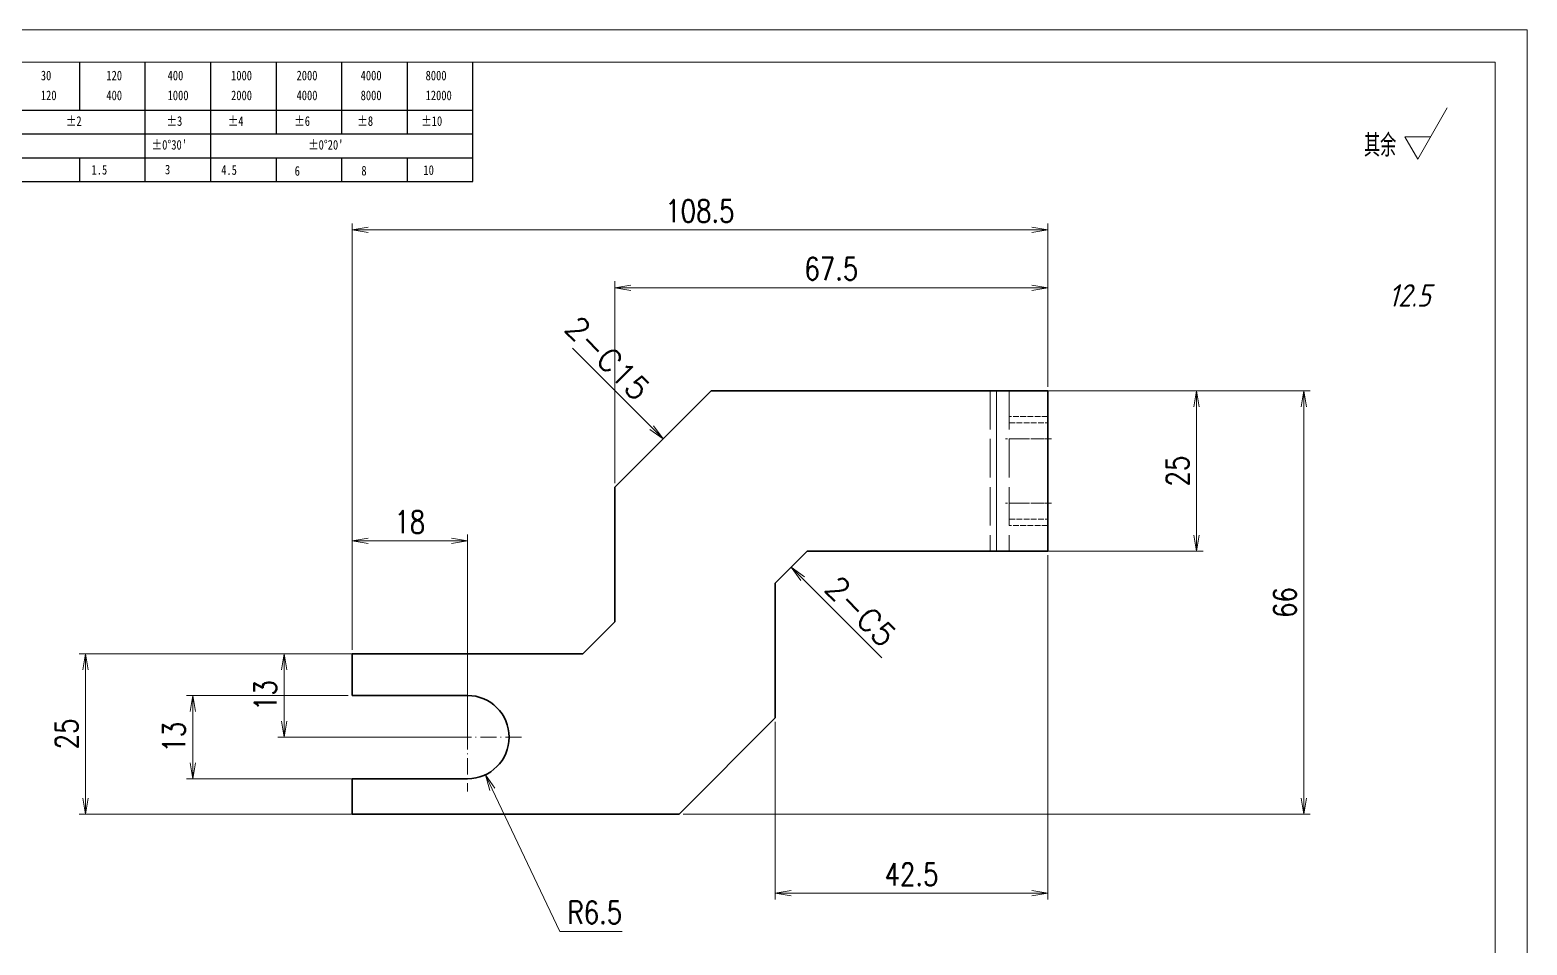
# Model space of a CAD drawing. Header units: millimetres. Extents: x -49572 to 104182, y -50696 to 51993.
# Drawn here: x -45342.7 to -45109.2, y 45026.2 to 45168.9 of the extents above; entities that cross this region are included whole.
import ezdxf
from ezdxf.enums import TextEntityAlignment as Align

# ---------------------------------------------------------------- set-up
doc = ezdxf.new("R2010")
doc.units = ezdxf.units.MM
doc.header["$LTSCALE"] = 0.5
for name, pattern in [('DASHDOT', [18.5, 12, -3, 0.5, -3]), ('DASHED', [15, 12, -3]), ('DOT2', [0.125, 0, -0.125])]:
    doc.linetypes.add(name, pattern=pattern)
for name, color, linetype, lineweight in [('DIM', 3, 'Continuous', 13), ('图框', 7, 'Continuous', 18), ('标注线', 3, 'Continuous', 18)]:
    doc.layers.add(name, color=color, linetype=linetype, lineweight=lineweight)
doc.layers.add('图\\M+19E79\\M+195B6\\M+18E9A', color=7, linetype='Continuous')
doc.layers.add('打印', color=7, linetype='Continuous', lineweight=15, plot=False)
doc.layers.add('打印-禁用', color=7, linetype='Continuous', lineweight=15, plot=False)
doc.styles.add('DIM', font='romans.shx', dxfattribs={"width": 0.8, "bigfont": 'bigfont.shx'})
doc.styles.add('国标', font='simfang.ttf', dxfattribs={"width": 0.8})
doc.styles.add('机械长仿宋', font='gbenor.shx', dxfattribs={"height": 1, "bigfont": 'gbcbig.shx'})
doc.dimstyles.new('DEH 1-1$0', dxfattribs={"dimtxt": 3.5, "dimasz": 2.5, "dimexe": 1, "dimexo": 0.625, "dimgap": 1.2, "dimtad": 1, "dimzin": 9, "dimdsep": 46, "dimtxsty": 'DIM', "dimblk": 'OPEN', "dimcen": 0, "dimclrd": 8, "dimclre": 8, "dimclrt": 2, "dimazin": 2, "dimtfac": 0.5, "dimtmove": 0, "dimatfit": 3, "dimldrblk": 'OPEN', "dimfxl": 0, "dimtolj": 2, "dimlwd": 18, "dimlwe": 18, "dimarcsym": 0})
doc.dimstyles.new('DEH 1-1$4', dxfattribs={"dimtxt": 3.5, "dimasz": 2.5, "dimexe": 1, "dimexo": 0.625, "dimgap": 1.2, "dimtad": 1, "dimtoh": 1, "dimdsep": 46, "dimtxsty": 'DIM', "dimblk": 'OPEN', "dimcen": 0, "dimclrd": 8, "dimclre": 8, "dimclrt": 2, "dimazin": 2, "dimtfac": 0.5, "dimtofl": 0, "dimtmove": 0, "dimatfit": 3, "dimldrblk": 'OPEN', "dimfxl": 0, "dimtolj": 2, "dimlwd": 18, "dimlwe": 18, "dimarcsym": 0})
doc.dimstyles.new('LAM1-1', dxfattribs={"dimtxt": 3.5, "dimasz": 2.5, "dimexe": 1, "dimexo": 0.625, "dimgap": 1.2, "dimtad": 3, "dimdsep": 46, "dimtxsty": 'DIM', "dimblk": 'OPEN', "dimcen": 0, "dimclrd": 3, "dimclre": 3, "dimclrt": 2, "dimazin": 2, "dimtfac": 0.5, "dimtmove": 0, "dimatfit": 3, "dimldrblk": 'OPEN', "dimfxl": 0, "dimlwd": 13, "dimlwe": 13, "dimarcsym": 0})

# ---------------------------------------------------------------- blocks, each defined once
blk = doc.blocks.new('GZDEH零件A3图框V01版')
at = {"layer": '图\\M+19E79\\M+195B6\\M+18E9A', "color": 9}
for p, q in [((3051.75, -1561.98), (3051.75, -1554.46)), ((3061.98, -1561.98), (3061.98, -1554.46)), ((3072.2, -1561.98), (3072.2, -1554.46)), ((3082.42, -1561.98), (3082.42, -1554.46)), ((3092.64, -1561.98), (3092.64, -1554.46)), ((3102.86, -1561.98), (3102.86, -1554.46)), ((3113.09, -1573.08), (3113.09, -1554.46)), ((2996.09, -1561.98), (3113.09, -1561.98)), ((3061.98, -1573.08), (3061.98, -1561.98)), ((3072.2, -1573.08), (3072.2, -1561.98)), ((3082.42, -1565.68), (3082.42, -1561.98)), ((3092.64, -1565.68), (3092.64, -1561.98)), ((3102.86, -1565.68), (3102.86, -1561.98)), ((2996.09, -1565.68), (3113.09, -1565.68)), ((2996.09, -1569.38), (3113.09, -1569.38)), ((3051.75, -1573.08), (3051.75, -1569.38)), ((3082.42, -1573.08), (3082.42, -1569.48)), ((3092.64, -1573.08), (3092.64, -1569.38)), ((3102.86, -1573.08), (3102.86, -1569.38)), ((2990.09, -1573.08), (3113.09, -1573.08))]:
    blk.add_line(p, q, dxfattribs=at)
at = {"layer": '图框', "linetype": 'Continuous'}
for p, q in [((3272.49, -1554.46), (2882.49, -1554.46)), ((3272.49, -1832.96), (3272.49, -1554.46))]:
    blk.add_line(p, q, dxfattribs=at)
at = {"layer": '打印-禁用', "linetype": 'Continuous'}
for p, q in [((3277.49, -1549.46), (2857.49, -1549.46)), ((3277.49, -1846.46), (3277.49, -1549.46))]:
    blk.add_line(p, q, dxfattribs=at)
at = {"layer": '图\\M+19E79\\M+195B6\\M+18E9A', "color": 9, "style": '国标', "width": 0.8}
for s, p in [('30', (3045.69, -1557.31)), ('120', (3055.91, -1557.31)), ('400', (3065.46, -1557.31)), ('1000', (3075.36, -1557.31)), ('2000', (3085.57, -1557.31)), ('4000', (3095.57, -1557.31)), ('8000', (3105.7, -1557.31)), ('120', (3045.69, -1560.41)), ('400', (3055.91, -1560.41)), ('1000', (3065.46, -1560.41)), ('2000', (3075.36, -1560.41)), ('4000', (3085.57, -1560.41)), ('8000', (3095.57, -1560.41)), ('12000', (3105.7, -1560.41)), ('±2', (3049.61, -1564.42)), ('±3', (3065.3, -1564.42)), ('±4', (3074.85, -1564.42)), ('±6', (3085.22, -1564.42)), ('±8', (3095.06, -1564.42)), ('±10', (3105.02, -1564.42)), ("±0%%D30'", (3062.98, -1568.12)), ("±0%%D20'", (3087.38, -1568.12)), ('1.5', (3053.59, -1572.01)), ('3', (3065.05, -1571.98)), ('4.5', (3073.82, -1572.05)), ('6', (3085.28, -1572.19)), ('8', (3095.68, -1572.15)), ('10', (3105.36, -1572.06))]:
    blk.add_text(s, height=1.5, dxfattribs=at).set_placement(p)
blk = doc.blocks.new('DEH A3')
at = {"layer": '图框'}
blk.add_blockref('GZDEH零件A3图框V01版', (-2857.49, 1846.46), dxfattribs=at)
blk = doc.blocks.new('FINISHER_TR')
at = {"layer": '标注线'}
for p, q in [((0, 0), (4.62, 8)), ((-2.02, 3.5), (0, 0)), ((2.02, 3.5), (-2.02, 3.5))]:
    blk.add_line(p, q, dxfattribs=at)
at = {"layer": '标注线', "color": 2, "style": '机械长仿宋', "oblique": 15}
blk.add_attdef('0.0', text='', height=3.5, dxfattribs=at).set_placement((2.03, -24.04), align=Align.BOTTOM_RIGHT)
blk = doc.blocks.new('其余12.5')
at = {"layer": '标注线'}
blk.add_blockref('FINISHER_TR', (0, 0), dxfattribs=at).add_auto_attribs({'0.0': '12.5'})
at = {"layer": '标注线', "color": 7, "linetype": 'DOT2', "style": '机械长仿宋'}
blk.add_text('其余', height=3.5, dxfattribs=at).set_placement((-8.38, 0.4))
blk = doc.blocks.new('_Open')
at = {"color": 0, "linetype": 'ByBlock', "lineweight": -2}
for p, q in [((-1, 0.167), (0, 0)), ((-1, -0.167), (0, 0)), ((0, 0), (-1, 0))]:
    blk.add_line(p, q, dxfattribs=at)
blk = doc.blocks.new('*D275')
at = {"layer": 'Defpoints', "color": 0, "transparency": 16777216}
for p in [(-45183.91, 45137.7), (-45183.91, 45112.6), (-45292.41, 45071.6)]:
    blk.add_point(p, dxfattribs=at)
at = {"layer": '标注线', "color": 8, "lineweight": 18, "transparency": 16777216}
for p, q in [((-45292.41, 45072.22), (-45292.41, 45138.7)), ((-45183.91, 45113.22), (-45183.91, 45138.7)), ((-45289.91, 45137.7), (-45186.41, 45137.7))]:
    blk.add_line(p, q, dxfattribs=at)
at = {"layer": '标注线', "color": 8, "lineweight": 18, "transparency": 16777216, "xscale": 2.5, "yscale": 2.5, "zscale": 2.5, "rotation": 180}
blk.add_blockref('_Open', (-45292.41, 45137.7), dxfattribs=at)
at = {"layer": '标注线', "color": 8, "lineweight": 18, "transparency": 16777216, "xscale": 2.5, "yscale": 2.5, "zscale": 2.5}
blk.add_blockref('_Open', (-45183.91, 45137.7), dxfattribs=at)
at = {"layer": '标注线', "color": 2, "transparency": 16777216, "insert": (-45238.16, 45140.65), "char_height": 3.5, "attachment_point": 5, "style": 'DIM'}
blk.add_mtext('\\A2;108.5', dxfattribs=at)
blk = doc.blocks.new('*D276')
at = {"layer": 'Defpoints', "color": 0, "transparency": 16777216}
for p in [(-45183.91, 45128.69), (-45183.91, 45112.6), (-45251.41, 45097.6)]:
    blk.add_point(p, dxfattribs=at)
at = {"layer": '标注线', "color": 8, "lineweight": 18, "transparency": 16777216}
for p, q in [((-45251.41, 45098.22), (-45251.41, 45129.69)), ((-45248.91, 45128.69), (-45186.41, 45128.69)), ((-45183.91, 45113.22), (-45183.91, 45129.69))]:
    blk.add_line(p, q, dxfattribs=at)
at = {"layer": '标注线', "color": 8, "lineweight": 18, "transparency": 16777216, "xscale": 2.5, "yscale": 2.5, "zscale": 2.5, "rotation": 180}
blk.add_blockref('_Open', (-45251.41, 45128.69), dxfattribs=at)
at = {"layer": '标注线', "color": 8, "lineweight": 18, "transparency": 16777216, "xscale": 2.5, "yscale": 2.5, "zscale": 2.5}
blk.add_blockref('_Open', (-45183.91, 45128.69), dxfattribs=at)
at = {"layer": '标注线', "color": 2, "transparency": 16777216, "insert": (-45217.66, 45131.64), "char_height": 3.5, "attachment_point": 5, "style": 'DIM'}
blk.add_mtext('\\A2;67.5', dxfattribs=at)
blk = doc.blocks.new('*D277')
at = {"layer": 'Defpoints', "color": 0, "transparency": 16777216}
for p in [(-45183.91, 45087.6), (-45226.41, 45061.6), (-45183.91, 45034.26)]:
    blk.add_point(p, dxfattribs=at)
at = {"layer": '标注线', "color": 8, "lineweight": 18, "transparency": 16777216}
for p, q in [((-45183.91, 45086.97), (-45183.91, 45033.26)), ((-45226.41, 45060.97), (-45226.41, 45033.26)), ((-45223.91, 45034.26), (-45186.41, 45034.26))]:
    blk.add_line(p, q, dxfattribs=at)
at = {"layer": '标注线', "color": 8, "lineweight": 18, "transparency": 16777216, "xscale": 2.5, "yscale": 2.5, "zscale": 2.5, "rotation": 180}
blk.add_blockref('_Open', (-45226.41, 45034.26), dxfattribs=at)
at = {"layer": '标注线', "color": 8, "lineweight": 18, "transparency": 16777216, "xscale": 2.5, "yscale": 2.5, "zscale": 2.5}
blk.add_blockref('_Open', (-45183.91, 45034.26), dxfattribs=at)
at = {"layer": '标注线', "color": 2, "transparency": 16777216, "insert": (-45205.16, 45037.21), "char_height": 3.5, "attachment_point": 5, "style": 'DIM'}
blk.add_mtext('\\A2;42.5', dxfattribs=at)
blk = doc.blocks.new('*D278')
at = {"layer": 'Defpoints', "color": 0, "transparency": 16777216}
for p in [(-45292.41, 45089.21), (-45292.41, 45071.6), (-45274.41, 45058.6)]:
    blk.add_point(p, dxfattribs=at)
at = {"layer": '标注线', "color": 8, "lineweight": 18, "transparency": 16777216}
for p, q in [((-45292.41, 45072.22), (-45292.41, 45090.21)), ((-45276.91, 45089.21), (-45289.91, 45089.21)), ((-45274.41, 45059.22), (-45274.41, 45090.21))]:
    blk.add_line(p, q, dxfattribs=at)
at = {"layer": '标注线', "color": 8, "lineweight": 18, "transparency": 16777216, "xscale": 2.5, "yscale": 2.5, "zscale": 2.5, "rotation": 180}
blk.add_blockref('_Open', (-45292.41, 45089.21), dxfattribs=at)
at = {"layer": '标注线', "color": 8, "lineweight": 18, "transparency": 16777216, "xscale": 2.5, "yscale": 2.5, "zscale": 2.5}
blk.add_blockref('_Open', (-45274.41, 45089.21), dxfattribs=at)
at = {"layer": '标注线', "color": 2, "transparency": 16777216, "insert": (-45283.41, 45092.16), "char_height": 3.5, "attachment_point": 5, "style": 'DIM'}
blk.add_mtext('\\A2;18', dxfattribs=at)
blk = doc.blocks.new('*D279')
at = {"layer": 'Defpoints', "color": 0, "transparency": 16777216}
for p in [(-45292.41, 45065.1), (-45317.23, 45052.1), (-45290, 45052.1)]:
    blk.add_point(p, dxfattribs=at)
at = {"layer": '标注线', "color": 8, "lineweight": 18, "transparency": 16777216}
for p, q in [((-45293.04, 45065.1), (-45318.23, 45065.1)), ((-45317.23, 45062.6), (-45317.23, 45054.6)), ((-45290.62, 45052.1), (-45318.23, 45052.1))]:
    blk.add_line(p, q, dxfattribs=at)
at = {"layer": '标注线', "color": 8, "lineweight": 18, "transparency": 16777216, "xscale": 2.5, "yscale": 2.5, "zscale": 2.5}
for p, rotation in [((-45317.23, 45065.1), 90), ((-45317.23, 45052.1), 270)]:
    blk.add_blockref('_Open', p, dxfattribs=dict(at, rotation=rotation))
at = {"layer": '标注线', "color": 2, "transparency": 16777216, "insert": (-45320.18, 45058.6), "char_height": 3.5, "attachment_point": 5, "rotation": 90, "style": 'DIM'}
blk.add_mtext('\\A2;13', dxfattribs=at)
blk = doc.blocks.new('*D280')
at = {"layer": 'Defpoints', "color": 0, "transparency": 16777216}
for p in [(-45302.98, 45071.6), (-45279.9, 45071.6), (-45274.41, 45058.6)]:
    blk.add_point(p, dxfattribs=at)
at = {"layer": '标注线', "color": 8, "lineweight": 18, "transparency": 16777216}
for p, q in [((-45280.52, 45071.6), (-45303.98, 45071.6)), ((-45302.98, 45061.1), (-45302.98, 45069.1)), ((-45275.04, 45058.6), (-45303.98, 45058.6))]:
    blk.add_line(p, q, dxfattribs=at)
at = {"layer": '标注线', "color": 8, "lineweight": 18, "transparency": 16777216, "xscale": 2.5, "yscale": 2.5, "zscale": 2.5}
for p, rotation in [((-45302.98, 45071.6), 90), ((-45302.98, 45058.6), 270)]:
    blk.add_blockref('_Open', p, dxfattribs=dict(at, rotation=rotation))
at = {"layer": '标注线', "color": 2, "transparency": 16777216, "insert": (-45305.93, 45065.1), "char_height": 3.5, "attachment_point": 5, "rotation": 90, "style": 'DIM'}
blk.add_mtext('\\A2;13', dxfattribs=at)
blk = doc.blocks.new('*D281')
at = {"layer": 'Defpoints', "color": 0, "transparency": 16777216}
for p in [(-45199.61, 45112.6), (-45143.97, 45112.6), (-45241.41, 45046.6)]:
    blk.add_point(p, dxfattribs=at)
at = {"layer": '标注线', "color": 8, "lineweight": 18, "transparency": 16777216}
for p, q in [((-45198.99, 45112.6), (-45142.97, 45112.6)), ((-45143.97, 45049.1), (-45143.97, 45110.1)), ((-45240.79, 45046.6), (-45142.97, 45046.6))]:
    blk.add_line(p, q, dxfattribs=at)
at = {"layer": '标注线', "color": 8, "lineweight": 18, "transparency": 16777216, "xscale": 2.5, "yscale": 2.5, "zscale": 2.5}
for p, rotation in [((-45143.97, 45112.6), 90), ((-45143.97, 45046.6), 270)]:
    blk.add_blockref('_Open', p, dxfattribs=dict(at, rotation=rotation))
at = {"layer": '标注线', "color": 2, "transparency": 16777216, "insert": (-45146.92, 45079.6), "char_height": 3.5, "attachment_point": 5, "rotation": 90, "style": 'DIM'}
blk.add_mtext('\\A2;66', dxfattribs=at)
blk = doc.blocks.new('*D282')
at = {"layer": 'Defpoints', "color": 0, "transparency": 16777216}
for p in [(-45206.66, 45112.6), (-45160.69, 45112.6), (-45206.66, 45087.6)]:
    blk.add_point(p, dxfattribs=at)
at = {"layer": '标注线', "color": 8, "lineweight": 18, "transparency": 16777216}
for p, q in [((-45206.04, 45112.6), (-45159.69, 45112.6)), ((-45160.69, 45090.1), (-45160.69, 45110.1)), ((-45206.04, 45087.6), (-45159.69, 45087.6))]:
    blk.add_line(p, q, dxfattribs=at)
at = {"layer": '标注线', "color": 8, "lineweight": 18, "transparency": 16777216, "xscale": 2.5, "yscale": 2.5, "zscale": 2.5}
for p, rotation in [((-45160.69, 45112.6), 90), ((-45160.69, 45087.6), 270)]:
    blk.add_blockref('_Open', p, dxfattribs=dict(at, rotation=rotation))
at = {"layer": '标注线', "color": 2, "transparency": 16777216, "insert": (-45163.64, 45100.1), "char_height": 3.5, "attachment_point": 5, "rotation": 90, "style": 'DIM'}
blk.add_mtext('\\A2;25', dxfattribs=at)
blk = doc.blocks.new('*D283')
at = {"layer": 'Defpoints', "color": 0, "transparency": 16777216}
for p in [(-45267.37, 45071.6), (-45333.97, 45046.6), (-45267.37, 45046.6)]:
    blk.add_point(p, dxfattribs=at)
at = {"layer": '标注线', "color": 8, "lineweight": 18, "transparency": 16777216}
for p, q in [((-45267.99, 45071.6), (-45334.97, 45071.6)), ((-45333.97, 45069.1), (-45333.97, 45049.1)), ((-45267.99, 45046.6), (-45334.97, 45046.6))]:
    blk.add_line(p, q, dxfattribs=at)
at = {"layer": '标注线', "color": 8, "lineweight": 18, "transparency": 16777216, "xscale": 2.5, "yscale": 2.5, "zscale": 2.5}
for p, rotation in [((-45333.97, 45071.6), 90), ((-45333.97, 45046.6), 270)]:
    blk.add_blockref('_Open', p, dxfattribs=dict(at, rotation=rotation))
at = {"layer": '标注线', "color": 2, "transparency": 16777216, "insert": (-45336.92, 45059.1), "char_height": 3.5, "attachment_point": 5, "rotation": 90, "style": 'DIM'}
blk.add_mtext('\\A2;25', dxfattribs=at)
blk = doc.blocks.new('*D284')
at = {"layer": 'Defpoints', "color": 0, "transparency": 16777216}
for p in [(-45274.41, 45058.6), (-45271.62, 45052.73)]:
    blk.add_point(p, dxfattribs=at)
at = {"layer": '标注线', "color": 8, "lineweight": 18, "transparency": 16777216}
for p, q in [((-45260.01, 45028.31), (-45270.55, 45050.47)), ((-45250.27, 45028.31), (-45260.01, 45028.31))]:
    blk.add_line(p, q, dxfattribs=at)
at = {"layer": '标注线', "color": 8, "lineweight": 18, "transparency": 16777216, "xscale": 2.5, "yscale": 2.5, "zscale": 2.5, "rotation": 115.4405603410328}
blk.add_blockref('_Open', (-45271.62, 45052.73), dxfattribs=at)
at = {"layer": '标注线', "color": 2, "transparency": 16777216, "insert": (-45254.54, 45031.26), "char_height": 3.5, "attachment_point": 5, "style": 'DIM'}
blk.add_mtext('\\A2;R6.5', dxfattribs=at)
blk = doc.blocks.new('CHAMFER_DIM_R')
at = {"layer": 'DIM', "color": 2, "style": 'DIM'}
blk.add_attdef('000', text='', height=3.5, rotation=90, dxfattribs=at).set_placement((0, 6), align=Align.BOTTOM_LEFT)
at = {"layer": 'DIM'}
blk.add_leader([(0, 0), (0, 20)], dimstyle='LAM1-1', dxfattribs=at)
blk = doc.blocks.new('CHAMFER_DIM_L')
at = {"layer": 'DIM', "color": 2, "style": 'DIM'}
blk.add_attdef('000', text='', height=3.5, rotation=270, dxfattribs=at).set_placement((0, 7), align=Align.BOTTOM_RIGHT)
at = {"layer": 'DIM'}
blk.add_leader([(0, 0), (0, 20)], dimstyle='LAM1-1', dxfattribs=at)

msp = doc.modelspace()

# ---------------------------------------------------------------- linework, layer by layer
at = {"color": 7, "lineweight": 35}
for p, q in [((-45236.413, 45112.597), (-45251.413, 45097.597)), ((-45236.413, 45112.597), (-45191.913, 45112.597)), ((-45183.913, 45112.597), (-45183.913, 45087.597)), ((-45251.413, 45076.597), (-45251.413, 45097.597)), ((-45221.413, 45087.597), (-45191.913, 45087.597)), ((-45226.413, 45082.597), (-45226.413, 45061.597)), ((-45256.413, 45071.597), (-45292.413, 45071.597)), ((-45241.413, 45046.597), (-45226.413, 45061.597)), ((-45292.413, 45046.597), (-45241.413, 45046.597))]:
    msp.add_line(p, q, dxfattribs=at)
at = {"color": 1, "linetype": 'DASHED', "lineweight": 13}
for p, q in [((-45192.913, 45112.597), (-45192.913, 45087.597)), ((-45189.913, 45112.597), (-45189.913, 45087.597))]:
    msp.add_line(p, q, dxfattribs=at)
at = {"color": 7, "lineweight": 13}
msp.add_line((-45191.913, 45112.597), (-45191.913, 45087.597), dxfattribs=at)
at = {"color": 7, "lineweight": 35, "ltscale": 0.2}
for p, q in [((-45183.913, 45112.597), (-45191.913, 45112.597)), ((-45191.913, 45087.597), (-45183.913, 45087.597))]:
    msp.add_line(p, q, dxfattribs=at)
at = {"color": 1, "linetype": 'DASHED', "lineweight": 13, "ltscale": 0.15}
for p, q in [((-45183.913, 45108.597), (-45189.913, 45108.597)), ((-45183.913, 45108.597), (-45189.913, 45108.597)), ((-45189.913, 45107.597), (-45183.913, 45107.597)), ((-45189.913, 45105.097), (-45183.913, 45105.097)), ((-45189.913, 45105.097), (-45183.913, 45105.097)), ((-45189.913, 45105.097), (-45183.913, 45105.097)), ((-45189.913, 45105.097), (-45183.913, 45105.097)), ((-45189.913, 45095.097), (-45183.913, 45095.097)), ((-45189.913, 45095.097), (-45183.913, 45095.097)), ((-45189.913, 45095.097), (-45183.913, 45095.097)), ((-45189.913, 45095.097), (-45183.913, 45095.097)), ((-45189.913, 45092.597), (-45183.913, 45092.597)), ((-45183.913, 45091.597), (-45189.913, 45091.597)), ((-45183.913, 45091.597), (-45189.913, 45091.597))]:
    msp.add_line(p, q, dxfattribs=at)
at = {"color": 2, "linetype": 'DASHDOT', "lineweight": 13, "ltscale": 0.180014}
for p, q in [((-45183.313, 45105.097), (-45190.513, 45105.097)), ((-45183.313, 45095.097), (-45190.513, 45095.097))]:
    msp.add_line(p, q, dxfattribs=at)
at = {"color": 7, "lineweight": 35, "ltscale": 0.176777}
for p, q in [((-45221.413, 45087.597), (-45226.413, 45082.597)), ((-45256.413, 45071.597), (-45251.413, 45076.597))]:
    msp.add_line(p, q, dxfattribs=at)
at = {"color": 7, "lineweight": 35, "ltscale": 0.1625}
msp.add_line((-45292.413, 45071.597), (-45292.413, 45065.097), dxfattribs=at)
at = {"color": 2, "linetype": 'DASHDOT', "lineweight": 13, "ltscale": 0.422501}
for p, q in [((-45274.413, 45067.047), (-45274.413, 45050.147)), ((-45265.963, 45058.597), (-45282.863, 45058.597))]:
    msp.add_line(p, q, dxfattribs=at)
at = {"color": 7, "lineweight": 35, "ltscale": 0.45}
for p, q in [((-45292.413, 45065.097), (-45274.413, 45065.097)), ((-45274.413, 45052.097), (-45292.413, 45052.097))]:
    msp.add_line(p, q, dxfattribs=at)
at = {"color": 7, "lineweight": 35, "ltscale": 0.1375}
msp.add_line((-45292.413, 45052.097), (-45292.413, 45046.597), dxfattribs=at)
at = {"color": 7, "lineweight": 35}
msp.add_arc((-45274.413, 45058.597), 6.5, 270, 90, dxfattribs=at)
at = {"layer": '打印'}
msp.add_lwpolyline([(-45529.153, 45168.886), (-45109.153, 45168.886), (-45109.153, 44871.886), (-45529.153, 44871.886)], close=True, dxfattribs=at)

# ---------------------------------------------------------------- block references
at = {"layer": 'DIM'}
for name, p, rotation, values in [('CHAMFER_DIM_L', (-45243.913, 45105.097), 45, {'000': '2-C15'}), ('CHAMFER_DIM_R', (-45223.913, 45085.097), 225, {'000': '2-C5'})]:
    msp.add_blockref(name, p, dxfattribs=dict(at, rotation=rotation)).add_auto_attribs(values)
at = {"layer": '图框'}
msp.add_blockref('DEH A3', (-45529.153, 44871.886), dxfattribs=at)
at = {"layer": '标注线'}
msp.add_blockref('其余12.5', (-45126.21, 45148.729), dxfattribs=at)

# ---------------------------------------------------------------- dimensions: what is measured, and where the dimension line sits
for base, p1, p2, picture, middle in [((-45183.913, 45137.695), (-45292.413, 45071.597), (-45183.913, 45112.597), '*D275', (-45238.163, 45140.645)), ((-45183.913, 45128.687), (-45251.413, 45097.597), (-45183.913, 45112.597), '*D276', (-45217.663, 45131.637)), ((-45292.413, 45089.209), (-45274.413, 45058.597), (-45292.413, 45071.597), '*D278', (-45283.413, 45092.159)), ((-45183.913, 45034.263), (-45226.413, 45061.597), (-45183.913, 45087.597), '*D277', (-45205.163, 45037.213))]:
    dim = msp.add_linear_dim(base=base, p1=p1, p2=p2, dimstyle='DEH 1-1$0', dxfattribs=at)
    dim.commit()
    dim.dimension.update_dxf_attribs({"geometry": picture, "text_midpoint": middle})
for base, p1, p2, picture, middle in [((-45143.966, 45112.597), (-45241.413, 45046.597), (-45199.611, 45112.597), '*D281', (-45146.916, 45079.597)), ((-45160.688, 45112.597), (-45206.663, 45087.597), (-45206.663, 45112.597), '*D282', (-45163.638, 45100.097)), ((-45333.966, 45046.597), (-45267.365, 45071.597), (-45267.365, 45046.597), '*D283', (-45336.916, 45059.097)), ((-45302.978, 45071.597), (-45274.413, 45058.597), (-45279.899, 45071.597), '*D280', (-45305.928, 45065.097))]:
    dim = msp.add_linear_dim(base=base, p1=p1, p2=p2, angle=90, dimstyle='DEH 1-1$0', dxfattribs=at)
    dim.commit()
    dim.dimension.update_dxf_attribs({"geometry": picture, "text_midpoint": middle})
dim = msp.add_linear_dim(base=(-45317.234, 45052.097), p1=(-45292.413, 45065.097), p2=(-45289.996, 45052.097), angle=90, dimstyle='DEH 1-1$0', dxfattribs=at)
dim.commit()
dim.dimension.update_dxf_attribs({"geometry": '*D279', "text_midpoint": (-45317.234, 45058.597), "dimtype": 160})
dim = msp.add_radius_dim(center=(-45274.413, 45058.597), mpoint=(-45271.621, 45052.727), dimstyle='DEH 1-1$4', dxfattribs=at)
dim.commit()
dim.dimension.update_dxf_attribs({"geometry": '*D284', "text_midpoint": (-45254.539, 45028.311), "dimtype": 164})

doc.saveas('drawing.dxf')
